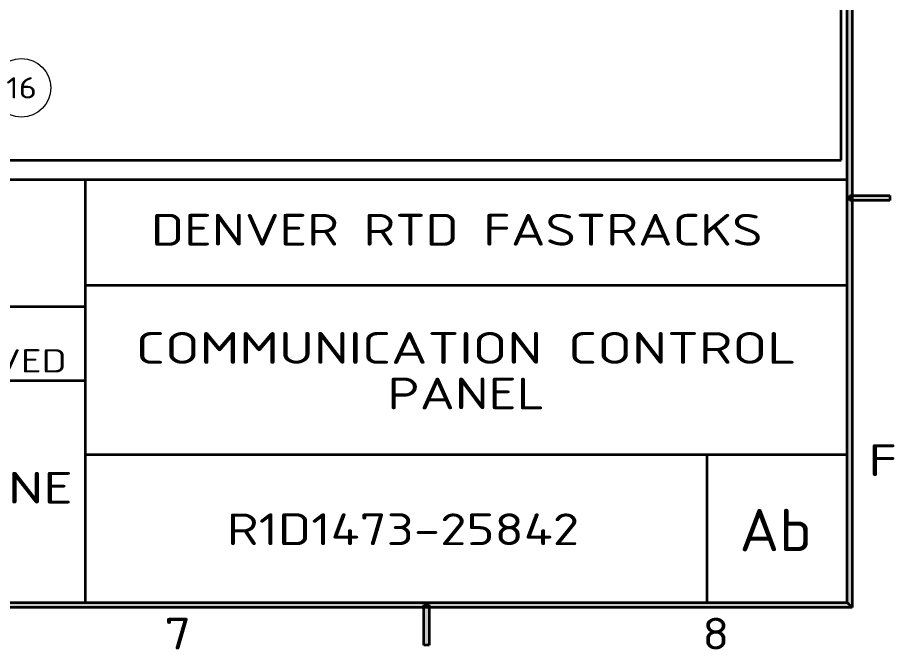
# Model space of a CAD drawing. Extents: x 23 to 417, y 3 to 294.
# Drawn here: x 331.3 to 414.2, y 5.8 to 65.6 of the extents above; entities that cross this region are included whole.
import ezdxf
from ezdxf.enums import TextEntityAlignment as Align

# ---------------------------------------------------------------- set-up
doc = ezdxf.new("R2010")
doc.units = 0
doc.layers.get('0').update_dxf_attribs({"lineweight": 13})
doc.layers.add('3', color=7, linetype='Continuous', lineweight=13)
doc.layers.add('5', color=7, linetype='Continuous', lineweight=13)
doc.styles.get("Standard").update_dxf_attribs({"font": 'isocp.shx'})

# ---------------------------------------------------------------- blocks, each defined once
blk = doc.blocks.new('BLOCK4006')
at = {"layer": '3', "color": 7, "lineweight": 13}
blk.add_text('F', height=3, dxfattribs=at).set_placement((411.778, 22.192), (414.508, 22.192), align=Align.FIT)
blk = doc.blocks.new('BLOCK4009')
at = {"layer": '3', "color": 7, "lineweight": 13}
blk.add_text('8', height=3, dxfattribs=at).set_placement((396.08, 5.792), (398.618, 5.792), align=Align.FIT)
blk = doc.blocks.new('BLOCK4010')
at = {"layer": '3', "color": 7, "lineweight": 13}
blk.add_text('7', height=3, dxfattribs=at).set_placement((345.223, 5.792), (347.761, 5.792), align=Align.FIT)
blk = doc.blocks.new('BLOCK4040')
at = {"layer": '5', "color": 7, "lineweight": 13}
for s, p, p2 in [('승인', (323.451, 35.148), (330.051, 35.148)), ('APPROVED', (317.514, 31.989), (335.988, 31.989))]:
    blk.add_text(s, height=2.2, dxfattribs=at).set_placement(p, p2, align=Align.FIT)
blk = doc.blocks.new('BLOCK4048')
at = {"layer": '5', "color": 7, "lineweight": 13}
for s, p, p2 in [('COMMUNICATION CONTROL', (342.518, 32.808), (404.979, 32.808)), ('PANEL', (366.306, 28.501), (381.191, 28.501))]:
    blk.add_text(s, height=3, dxfattribs=at).set_placement(p, p2, align=Align.FIT)
blk = doc.blocks.new('BLOCK4049')
at = {"layer": '5', "color": 7, "lineweight": 13}
blk.add_text('R1D1473-25842', height=3, dxfattribs=at).set_placement((351.119, 15.662), (384.427, 15.662), align=Align.FIT)
blk = doc.blocks.new('BLOCK4050')
at = {"layer": '5', "color": 7, "lineweight": 13}
blk.add_text('B.J.JONE', height=3, dxfattribs=at).set_placement((316.725, 19.582), (336.571, 19.582), align=Align.FIT)
blk = doc.blocks.new('BLOCK4077')
at = {"layer": '5', "color": 7, "lineweight": 13}
blk.add_text('DENVER RTD FASTRACKS', height=3, dxfattribs=at).set_placement((343.958, 43.985), (401.766, 43.985), align=Align.FIT)
blk = doc.blocks.new('BLOCK4162')
at = {"layer": '3', "color": 7, "lineweight": 5}
blk.add_solid([(29.763, 9.762), (30.237, 10.238), (410.237, 9.762), (409.763, 10.238)], dxfattribs=at)
blk = doc.blocks.new('BLOCK4163')
at = {"layer": '3', "color": 7, "lineweight": 5}
blk.add_solid([(410.237, 9.762), (409.763, 10.238), (410.237, 287.237), (409.763, 286.763)], dxfattribs=at)
blk = doc.blocks.new('BLOCK4169')
at = {"layer": '3', "color": 7, "lineweight": 5}
blk.add_solid([(413.806, 48.263), (413.806, 48.737), (410.006, 48.263), (410.006, 48.737)], dxfattribs=at)
blk = doc.blocks.new('BLOCK4170')
at = {"layer": '3', "color": 7, "lineweight": 5}
blk.add_solid([(369.763, 6.2), (370.237, 6.2), (369.763, 10), (370.237, 10)], dxfattribs=at)
blk = doc.blocks.new('BLOCK4670')
at = {"color": 7, "lineweight": 13}
blk.add_line((31.36, -86.77), (53.2, -104.97), dxfattribs=at)
blk.add_lwpolyline([(40.44, -90.96), (31.36, -86.77), (37.13, -94.94)], dxfattribs=at)
blk.add_circle((63.82, -113.82), 13.82, dxfattribs=at)
blk.add_text('16', height=10, dxfattribs=at).set_placement((56.55, -118.82), (71.09, -118.82), align=Align.FIT)
blk = doc.blocks.new('BLOCK4774')
at = {"color": 7, "lineweight": 13}
blk.add_text('Ab', height=4, dxfattribs=at).set_placement((401.495, 16.264), (408.33, 16.264), align=Align.FIT)

msp = doc.modelspace()

# ---------------------------------------------------------------- linework, layer by layer
at = {"color": 7, "lineweight": 35}
for p, q in [((409.2014, 52.0792), (409.2014, 157.0056)), ((255.0033, 52.0792), (409.2014, 52.0792)), ((30.2375, 50.2375), (409.7625, 50.2375)), ((337.7625, 10.2375), (337.7625, 50.2375)), ((337.7625, 40.2375), (409.7625, 40.2375)), ((250.7625, 38.2375), (337.7625, 38.2375)), ((250.7625, 31.2375), (337.7625, 31.2375)), ((337.7625, 24.2375), (409.7625, 24.2375))]:
    msp.add_line(p, q, dxfattribs=at)
at = {"color": 7, "lineweight": 35, "ltscale": 0.35}
msp.add_line((396.4902, 24.2375), (396.4902, 10.2375), dxfattribs=at)
at = {"layer": '3', "color": 7, "lineweight": 35}
for p, q in [((410.2375, 287.2375), (410.2375, 9.7625)), ((409.7625, 10.2375), (409.7625, 286.7625)), ((30.2375, 10.2375), (409.7625, 10.2375)), ((410.2375, 9.7625), (29.7625, 9.7625))]:
    msp.add_line(p, q, dxfattribs=at)
at = {"layer": '3', "color": 7, "lineweight": 35, "ltscale": 0.095}
for p, q in [((410.0062, 48.7375), (413.8062, 48.7375)), ((413.8062, 48.2625), (410.0062, 48.2625)), ((369.7625, 6.2), (369.7625, 10)), ((370.2375, 10), (370.2375, 6.2))]:
    msp.add_line(p, q, dxfattribs=at)
at = {"layer": '3', "color": 7, "lineweight": 35, "ltscale": 0.011875}
for p, q in [((410.0062, 48.2625), (410.0062, 48.7375)), ((413.8062, 48.7375), (413.8062, 48.2625)), ((369.7625, 10), (370.2375, 10)), ((370.2375, 6.2), (369.7625, 6.2))]:
    msp.add_line(p, q, dxfattribs=at)
at = {"layer": '3', "color": 7, "lineweight": 35, "ltscale": 0.016794}
for p, q in [((410.2375, 9.7625), (409.7625, 10.2375)), ((409.7625, 10.2375), (410.2375, 9.7625))]:
    msp.add_line(p, q, dxfattribs=at)

# ---------------------------------------------------------------- block references
at = {"lineweight": 0, "xscale": 0.2, "yscale": 0.2, "zscale": 0.2}
msp.add_blockref('BLOCK4670', (318.9545, 81.6691), dxfattribs=at)
at = {"lineweight": 0}
msp.add_blockref('BLOCK4774', (-1.908, -1.1789), dxfattribs=at)
at = {"layer": '3', "lineweight": 0}
for name in ['BLOCK4163', 'BLOCK4169', 'BLOCK4006', 'BLOCK4162', 'BLOCK4170', 'BLOCK4010', 'BLOCK4009']:
    msp.add_blockref(name, (0, 0), dxfattribs=at)
at = {"layer": '5', "lineweight": 0}
for name in ['BLOCK4077', 'BLOCK4040', 'BLOCK4048', 'BLOCK4050', 'BLOCK4049']:
    msp.add_blockref(name, (0, 0), dxfattribs=at)

doc.saveas('drawing.dxf')
